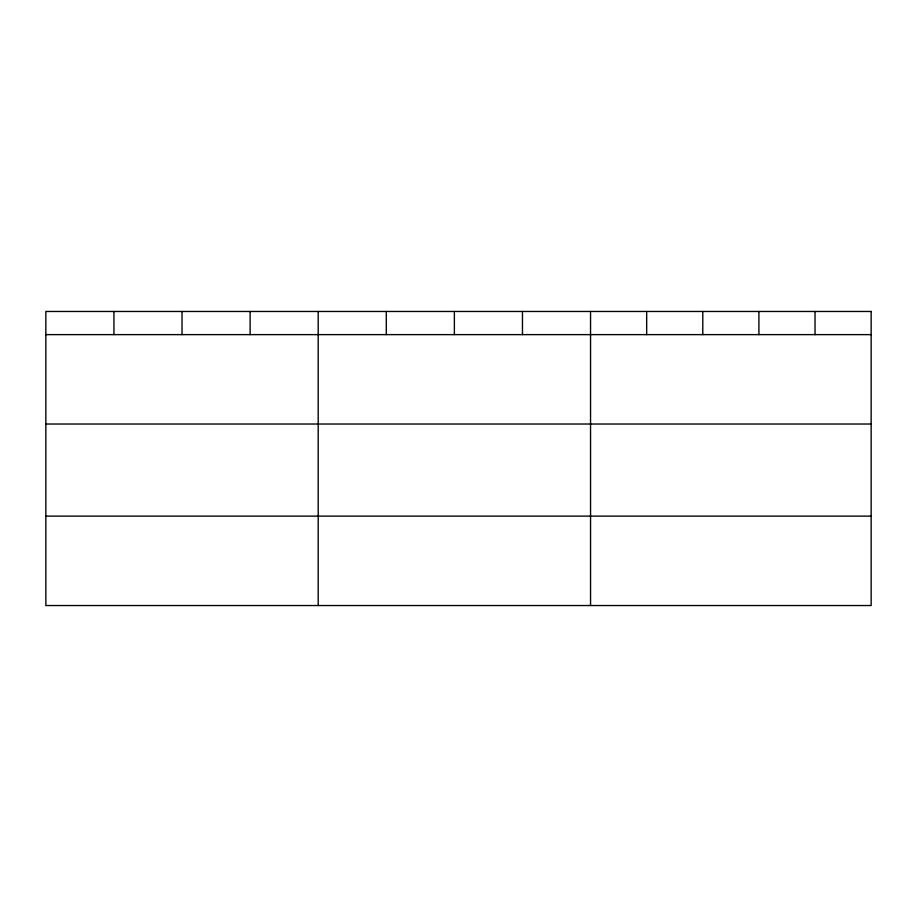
<?xml version="1.0" encoding="UTF-8"?>
<svg xmlns="http://www.w3.org/2000/svg" width="917" height="917" viewBox="0 0 917 917"><rect width="100%" height="100%" fill="white"/><g stroke="black" fill="none" stroke-linecap="round" stroke-linejoin="round"><path stroke-width="1.38" d="M45.85 334.625L871.15 334.625M45.85 424.021L871.15 424.021M45.85 516.122L871.15 516.122M815.03 311.471L815.03 334.625M758.909 311.471L758.909 334.625M702.789 311.471L702.789 334.625M646.668 311.471L646.668 334.625M590.548 311.471L590.548 605.529M522.461 311.471L522.461 334.625M454.373 311.471L454.373 334.625M386.286 311.471L386.286 334.625M318.199 311.471L318.199 605.529M250.112 311.471L250.112 334.625M182.025 311.471L182.025 334.625M113.937 311.471L113.937 334.625M871.15 311.471L45.85 311.471L45.85 605.529L871.15 605.529L871.15 311.471"/></g></svg>
